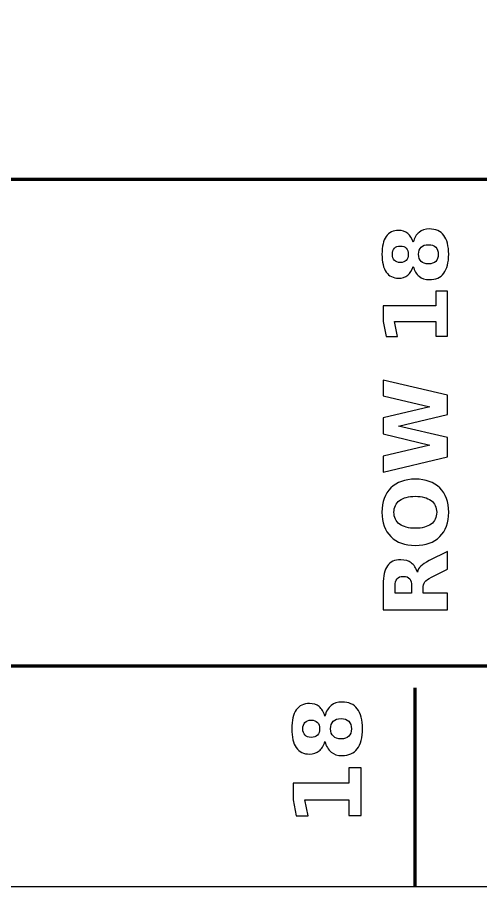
# Model space of a CAD drawing. Header units: centimetres. Extents: x -27.5 to 5.5, y -16.9 to -12.8.
# Drawn here: x -9.709 to -8.659, y -16.85 to -14.883 of the extents above; entities that cross this region are included whole.
import ezdxf

# ---------------------------------------------------------------- set-up
doc = ezdxf.new("R2010")
doc.units = ezdxf.units.CM
doc.header["$MEASUREMENT"] = 0
doc.layers.add('Layer 1', color=7, linetype='Continuous')

msp = doc.modelspace()

# ---------------------------------------------------------------- linework, layer by layer
at = {"layer": 'Layer 1', "color": 7}
msp.add_open_spline([(-27.5, -12.85), (-27.5, -12.85), (5.5, -12.85), (5.5, -12.85), (5.5, -12.85), (5.5, -12.85), (5.5, -16.85), (5.5, -16.85), (5.5, -16.85), (5.5, -16.85), (-27.5, -16.85), (-27.5, -16.85), (-27.5, -16.85), (-27.5, -16.85), (-27.5, -12.85), (-27.5, -12.85)], degree=3, knots=[0, 0, 0, 0, 0.25, 0.25, 0.25, 0.25, 0.5, 0.5, 0.5, 0.5, 0.75, 0.75, 0.75, 0.75, 1, 1, 1, 1], dxfattribs=at)
at = {"layer": 'Layer 1', "color": 250, "lineweight": 100}
msp.add_open_spline([(-26.05684, -16.35), (-26.05684, -16.35), (-26.05684, -15.25), (-26.05684, -15.25), (-26.05684, -15.25), (-26.05684, -15.25), (3.51816, -15.25), (3.51816, -15.25), (3.51816, -15.25), (3.51816, -15.25), (3.51816, -16.35), (3.51816, -16.35), (3.51816, -16.35), (3.51816, -16.35), (-26.05684, -16.35), (-26.05684, -16.35)], degree=3, knots=[0, 0, 0, 0, 0.25, 0.25, 0.25, 0.25, 0.5, 0.5, 0.5, 0.5, 0.75, 0.75, 0.75, 0.75, 1, 1, 1, 1], dxfattribs=at)
at = {"layer": 'Layer 1', "color": 250}
for points, knots in [([(-8.81167, -15.44625), (-8.81434, -15.45509), (-8.81844, -15.46175), (-8.82397, -15.46625), (-8.82397, -15.46625), (-8.82951, -15.47075), (-8.83641, -15.47299), (-8.84467, -15.47299), (-8.84467, -15.47299), (-8.85697, -15.47299), (-8.86637, -15.46839), (-8.87281, -15.45922), (-8.87281, -15.45922), (-8.87924, -15.45005), (-8.88247, -15.43655), (-8.88247, -15.41879), (-8.88247, -15.41879), (-8.88247, -15.40115), (-8.87927, -15.38772), (-8.87284, -15.37855), (-8.87284, -15.37855), (-8.86644, -15.36939), (-8.85704, -15.36479), (-8.84467, -15.36479), (-8.84467, -15.36479), (-8.83641, -15.36479), (-8.82951, -15.36705), (-8.82397, -15.37155), (-8.82397, -15.37155), (-8.81844, -15.37609), (-8.81434, -15.38279), (-8.81167, -15.39162), (-8.81167, -15.39162), (-8.80894, -15.38172), (-8.80451, -15.37425), (-8.79834, -15.36922), (-8.79834, -15.36922), (-8.79221, -15.36419), (-8.78444, -15.36165), (-8.77504, -15.36165), (-8.77504, -15.36165), (-8.76061, -15.36165), (-8.74967, -15.36645), (-8.74231, -15.37605), (-8.74231, -15.37605), (-8.73491, -15.38565), (-8.73121, -15.39992), (-8.73121, -15.41879), (-8.73121, -15.41879), (-8.73121, -15.43775), (-8.73491, -15.45205), (-8.74231, -15.46172), (-8.74231, -15.46172), (-8.74967, -15.47139), (-8.76061, -15.47622), (-8.77504, -15.47622), (-8.77504, -15.47622), (-8.78444, -15.47622), (-8.79221, -15.47369), (-8.79834, -15.46865), (-8.79834, -15.46865), (-8.80451, -15.46362), (-8.80894, -15.45615), (-8.81167, -15.44625)], [0, 0, 0, 0, 0.0625, 0.0625, 0.0625, 0.0625, 0.125, 0.125, 0.125, 0.125, 0.1875, 0.1875, 0.1875, 0.1875, 0.25, 0.25, 0.25, 0.25, 0.3125, 0.3125, 0.3125, 0.3125, 0.375, 0.375, 0.375, 0.375, 0.4375, 0.4375, 0.4375, 0.4375, 0.5, 0.5, 0.5, 0.5, 0.5625, 0.5625, 0.5625, 0.5625, 0.625, 0.625, 0.625, 0.625, 0.6875, 0.6875, 0.6875, 0.6875, 0.75, 0.75, 0.75, 0.75, 0.8125, 0.8125, 0.8125, 0.8125, 0.875, 0.875, 0.875, 0.875, 0.9375, 0.9375, 0.9375, 0.9375, 1, 1, 1, 1]), ([(-8.84087, -15.43745), (-8.83507, -15.43745), (-8.83061, -15.43585), (-8.82751, -15.43262), (-8.82751, -15.43262), (-8.82437, -15.42939), (-8.82281, -15.42479), (-8.82281, -15.41879), (-8.82281, -15.41879), (-8.82281, -15.41292), (-8.82437, -15.40839), (-8.82751, -15.40522), (-8.82751, -15.40522), (-8.83061, -15.40202), (-8.83507, -15.40042), (-8.84087, -15.40042), (-8.84087, -15.40042), (-8.84667, -15.40042), (-8.85111, -15.40202), (-8.85421, -15.40522), (-8.85421, -15.40522), (-8.85731, -15.40839), (-8.85884, -15.41292), (-8.85884, -15.41879), (-8.85884, -15.41879), (-8.85884, -15.42479), (-8.85727, -15.42939), (-8.85414, -15.43262), (-8.85414, -15.43262), (-8.85104, -15.43585), (-8.84661, -15.43745), (-8.84087, -15.43745)], [0, 0, 0, 0, 0.125, 0.125, 0.125, 0.125, 0.25, 0.25, 0.25, 0.25, 0.375, 0.375, 0.375, 0.375, 0.5, 0.5, 0.5, 0.5, 0.625, 0.625, 0.625, 0.625, 0.75, 0.75, 0.75, 0.75, 0.875, 0.875, 0.875, 0.875, 1, 1, 1, 1]), ([(-8.79927, -15.41879), (-8.79927, -15.42582), (-8.79734, -15.43125), (-8.79351, -15.43502), (-8.79351, -15.43502), (-8.78967, -15.43879), (-8.78417, -15.44069), (-8.77701, -15.44069), (-8.77701, -15.44069), (-8.76984, -15.44069), (-8.76437, -15.43879), (-8.76054, -15.43502), (-8.76054, -15.43502), (-8.75674, -15.43125), (-8.75484, -15.42582), (-8.75484, -15.41879), (-8.75484, -15.41879), (-8.75484, -15.41182), (-8.75674, -15.40649), (-8.76054, -15.40275), (-8.76054, -15.40275), (-8.76437, -15.39905), (-8.76984, -15.39719), (-8.77701, -15.39719), (-8.77701, -15.39719), (-8.78424, -15.39719), (-8.78974, -15.39905), (-8.79357, -15.40275), (-8.79357, -15.40275), (-8.79737, -15.40649), (-8.79927, -15.41182), (-8.79927, -15.41879)], [0, 0, 0, 0, 0.125, 0.125, 0.125, 0.125, 0.25, 0.25, 0.25, 0.25, 0.375, 0.375, 0.375, 0.375, 0.5, 0.5, 0.5, 0.5, 0.625, 0.625, 0.625, 0.625, 0.75, 0.75, 0.75, 0.75, 0.875, 0.875, 0.875, 0.875, 1, 1, 1, 1]), ([(-8.76001, -15.60416), (-8.76001, -15.60416), (-8.76001, -15.57096), (-8.76001, -15.57096), (-8.76001, -15.57096), (-8.76001, -15.57096), (-8.85424, -15.57096), (-8.85424, -15.57096), (-8.85424, -15.57096), (-8.85424, -15.57096), (-8.84721, -15.60502), (-8.84721, -15.60502), (-8.84721, -15.60502), (-8.84721, -15.60502), (-8.87281, -15.60502), (-8.87281, -15.60502), (-8.87281, -15.60502), (-8.87281, -15.60502), (-8.87984, -15.57116), (-8.87984, -15.57116), (-8.87984, -15.57116), (-8.87984, -15.57116), (-8.87984, -15.53542), (-8.87984, -15.53542), (-8.87984, -15.53542), (-8.87984, -15.53542), (-8.76001, -15.53542), (-8.76001, -15.53542), (-8.76001, -15.53542), (-8.76001, -15.53542), (-8.76001, -15.50222), (-8.76001, -15.50222), (-8.76001, -15.50222), (-8.76001, -15.50222), (-8.73404, -15.50222), (-8.73404, -15.50222), (-8.73404, -15.50222), (-8.73404, -15.50222), (-8.73404, -15.60416), (-8.73404, -15.60416), (-8.73404, -15.60416), (-8.73404, -15.60416), (-8.76001, -15.60416), (-8.76001, -15.60416)], [0, 0, 0, 0, 0.0909091, 0.0909091, 0.0909091, 0.0909091, 0.1818182, 0.1818182, 0.1818182, 0.1818182, 0.2727273, 0.2727273, 0.2727273, 0.2727273, 0.3636364, 0.3636364, 0.3636364, 0.3636364, 0.4545455, 0.4545455, 0.4545455, 0.4545455, 0.5454545, 0.5454545, 0.5454545, 0.5454545, 0.6363636, 0.6363636, 0.6363636, 0.6363636, 0.7272727, 0.7272727, 0.7272727, 0.7272727, 0.8181818, 0.8181818, 0.8181818, 0.8181818, 0.9090909, 0.9090909, 0.9090909, 0.9090909, 1, 1, 1, 1]), ([(-8.87984, -15.91185), (-8.87984, -15.91185), (-8.87984, -15.87582), (-8.87984, -15.87582), (-8.87984, -15.87582), (-8.87984, -15.87582), (-8.77387, -15.85062), (-8.77387, -15.85062), (-8.77387, -15.85062), (-8.77387, -15.85062), (-8.87984, -15.82562), (-8.87984, -15.82562), (-8.87984, -15.82562), (-8.87984, -15.82562), (-8.87984, -15.78939), (-8.87984, -15.78939), (-8.87984, -15.78939), (-8.87984, -15.78939), (-8.77387, -15.76439), (-8.77387, -15.76439), (-8.77387, -15.76439), (-8.77387, -15.76439), (-8.87984, -15.73919), (-8.87984, -15.73919), (-8.87984, -15.73919), (-8.87984, -15.73919), (-8.87984, -15.70345), (-8.87984, -15.70345), (-8.87984, -15.70345), (-8.87984, -15.70345), (-8.73404, -15.73782), (-8.73404, -15.73782), (-8.73404, -15.73782), (-8.73404, -15.73782), (-8.73404, -15.78119), (-8.73404, -15.78119), (-8.73404, -15.78119), (-8.73404, -15.78119), (-8.84487, -15.80765), (-8.84487, -15.80765), (-8.84487, -15.80765), (-8.84487, -15.80765), (-8.73404, -15.83382), (-8.73404, -15.83382), (-8.73404, -15.83382), (-8.73404, -15.83382), (-8.73404, -15.87719), (-8.73404, -15.87719), (-8.73404, -15.87719), (-8.73404, -15.87719), (-8.87984, -15.91185), (-8.87984, -15.91185)], [0, 0, 0, 0, 0.0769231, 0.0769231, 0.0769231, 0.0769231, 0.1538462, 0.1538462, 0.1538462, 0.1538462, 0.2307692, 0.2307692, 0.2307692, 0.2307692, 0.3076923, 0.3076923, 0.3076923, 0.3076923, 0.3846154, 0.3846154, 0.3846154, 0.3846154, 0.4615385, 0.4615385, 0.4615385, 0.4615385, 0.5384615, 0.5384615, 0.5384615, 0.5384615, 0.6153846, 0.6153846, 0.6153846, 0.6153846, 0.6923077, 0.6923077, 0.6923077, 0.6923077, 0.7692308, 0.7692308, 0.7692308, 0.7692308, 0.8461538, 0.8461538, 0.8461538, 0.8461538, 0.9230769, 0.9230769, 0.9230769, 0.9230769, 1, 1, 1, 1]), ([(-8.88247, -16.00288), (-8.88247, -15.97945), (-8.87577, -15.96108), (-8.86234, -15.94782), (-8.86234, -15.94782), (-8.84894, -15.93452), (-8.83041, -15.92788), (-8.80681, -15.92788), (-8.80681, -15.92788), (-8.78324, -15.92788), (-8.76474, -15.93452), (-8.75134, -15.94782), (-8.75134, -15.94782), (-8.73791, -15.96108), (-8.73121, -15.97945), (-8.73121, -16.00288), (-8.73121, -16.00288), (-8.73121, -16.02625), (-8.73791, -16.04458), (-8.75134, -16.05792), (-8.75134, -16.05792), (-8.76474, -16.07122), (-8.78324, -16.07788), (-8.80681, -16.07788), (-8.80681, -16.07788), (-8.83041, -16.07788), (-8.84894, -16.07122), (-8.86234, -16.05792), (-8.86234, -16.05792), (-8.87577, -16.04458), (-8.88247, -16.02625), (-8.88247, -16.00288)], [0, 0, 0, 0, 0.125, 0.125, 0.125, 0.125, 0.25, 0.25, 0.25, 0.25, 0.375, 0.375, 0.375, 0.375, 0.5, 0.5, 0.5, 0.5, 0.625, 0.625, 0.625, 0.625, 0.75, 0.75, 0.75, 0.75, 0.875, 0.875, 0.875, 0.875, 1, 1, 1, 1]), ([(-8.85524, -16.00288), (-8.85524, -16.01435), (-8.85101, -16.02322), (-8.84254, -16.02955), (-8.84254, -16.02955), (-8.83407, -16.03585), (-8.82217, -16.03902), (-8.80681, -16.03902), (-8.80681, -16.03902), (-8.79147, -16.03902), (-8.77961, -16.03585), (-8.77114, -16.02955), (-8.77114, -16.02955), (-8.76267, -16.02322), (-8.75844, -16.01435), (-8.75844, -16.00288), (-8.75844, -16.00288), (-8.75844, -15.99135), (-8.76267, -15.98245), (-8.77114, -15.97612), (-8.77114, -15.97612), (-8.77961, -15.96982), (-8.79147, -15.96665), (-8.80681, -15.96665), (-8.80681, -15.96665), (-8.82217, -15.96665), (-8.83407, -15.96982), (-8.84254, -15.97612), (-8.84254, -15.97612), (-8.85101, -15.98245), (-8.85524, -15.99135), (-8.85524, -16.00288)], [0, 0, 0, 0, 0.125, 0.125, 0.125, 0.125, 0.25, 0.25, 0.25, 0.25, 0.375, 0.375, 0.375, 0.375, 0.5, 0.5, 0.5, 0.5, 0.625, 0.625, 0.625, 0.625, 0.75, 0.75, 0.75, 0.75, 0.875, 0.875, 0.875, 0.875, 1, 1, 1, 1]), ([(-8.78921, -16.18588), (-8.78921, -16.18588), (-8.73404, -16.18588), (-8.73404, -16.18588), (-8.73404, -16.18588), (-8.73404, -16.18588), (-8.73404, -16.22348), (-8.73404, -16.22348), (-8.73404, -16.22348), (-8.73404, -16.22348), (-8.87984, -16.22348), (-8.87984, -16.22348), (-8.87984, -16.22348), (-8.87984, -16.22348), (-8.87984, -16.16605), (-8.87984, -16.16605), (-8.87984, -16.16605), (-8.87984, -16.14685), (-8.87661, -16.13275), (-8.87017, -16.12382), (-8.87017, -16.12382), (-8.86374, -16.11485), (-8.85354, -16.11038), (-8.83961, -16.11038), (-8.83961, -16.11038), (-8.82997, -16.11038), (-8.82204, -16.11272), (-8.81587, -16.11735), (-8.81587, -16.11735), (-8.80967, -16.12202), (-8.80511, -16.12905), (-8.80217, -16.13842), (-8.80217, -16.13842), (-8.80101, -16.13328), (-8.79837, -16.12865), (-8.79424, -16.12458), (-8.79424, -16.12458), (-8.79011, -16.12052), (-8.78384, -16.11642), (-8.77544, -16.11225), (-8.77544, -16.11225), (-8.77544, -16.11225), (-8.73404, -16.09182), (-8.73404, -16.09182), (-8.73404, -16.09182), (-8.73404, -16.09182), (-8.73404, -16.13188), (-8.73404, -16.13188), (-8.73404, -16.13188), (-8.73404, -16.13188), (-8.77027, -16.14965), (-8.77027, -16.14965), (-8.77027, -16.14965), (-8.77754, -16.15322), (-8.78254, -16.15685), (-8.78521, -16.16055), (-8.78521, -16.16055), (-8.78787, -16.16422), (-8.78921, -16.16912), (-8.78921, -16.17525), (-8.78921, -16.17525), (-8.78921, -16.17525), (-8.78921, -16.18588), (-8.78921, -16.18588)], [0, 0, 0, 0, 0.0625, 0.0625, 0.0625, 0.0625, 0.125, 0.125, 0.125, 0.125, 0.1875, 0.1875, 0.1875, 0.1875, 0.25, 0.25, 0.25, 0.25, 0.3125, 0.3125, 0.3125, 0.3125, 0.375, 0.375, 0.375, 0.375, 0.4375, 0.4375, 0.4375, 0.4375, 0.5, 0.5, 0.5, 0.5, 0.5625, 0.5625, 0.5625, 0.5625, 0.625, 0.625, 0.625, 0.625, 0.6875, 0.6875, 0.6875, 0.6875, 0.75, 0.75, 0.75, 0.75, 0.8125, 0.8125, 0.8125, 0.8125, 0.875, 0.875, 0.875, 0.875, 0.9375, 0.9375, 0.9375, 0.9375, 1, 1, 1, 1]), ([(-8.81517, -16.17005), (-8.81517, -16.16218), (-8.81664, -16.15652), (-8.81957, -16.15312), (-8.81957, -16.15312), (-8.82251, -16.14968), (-8.82734, -16.14798), (-8.83404, -16.14798), (-8.83404, -16.14798), (-8.84067, -16.14798), (-8.84544, -16.14968), (-8.84831, -16.15312), (-8.84831, -16.15312), (-8.85117, -16.15652), (-8.85261, -16.16218), (-8.85261, -16.17005), (-8.85261, -16.17005), (-8.85261, -16.17005), (-8.85261, -16.18588), (-8.85261, -16.18588), (-8.85261, -16.18588), (-8.85261, -16.18588), (-8.81517, -16.18588), (-8.81517, -16.18588), (-8.81517, -16.18588), (-8.81517, -16.18588), (-8.81517, -16.17005), (-8.81517, -16.17005)], [0, 0, 0, 0, 0.1428571, 0.1428571, 0.1428571, 0.1428571, 0.2857143, 0.2857143, 0.2857143, 0.2857143, 0.4285714, 0.4285714, 0.4285714, 0.4285714, 0.5714286, 0.5714286, 0.5714286, 0.5714286, 0.7142857, 0.7142857, 0.7142857, 0.7142857, 0.8571429, 0.8571429, 0.8571429, 0.8571429, 1, 1, 1, 1]), ([(-9.01186, -16.52172), (-9.01469, -16.53107), (-9.01902, -16.53813), (-9.02488, -16.54289), (-9.02488, -16.54289), (-9.03074, -16.54765), (-9.03804, -16.55002), (-9.04679, -16.55002), (-9.04679, -16.55002), (-9.05981, -16.55002), (-9.06975, -16.54515), (-9.07656, -16.53545), (-9.07656, -16.53545), (-9.08337, -16.52574), (-9.08679, -16.51146), (-9.08679, -16.49265), (-9.08679, -16.49265), (-9.08679, -16.47399), (-9.08341, -16.45977), (-9.0766, -16.45007), (-9.0766, -16.45007), (-9.06983, -16.44037), (-9.05988, -16.4355), (-9.04679, -16.4355), (-9.04679, -16.4355), (-9.03804, -16.4355), (-9.03074, -16.4379), (-9.02488, -16.44266), (-9.02488, -16.44266), (-9.01902, -16.44746), (-9.01469, -16.45455), (-9.01186, -16.4639), (-9.01186, -16.4639), (-9.00897, -16.45342), (-9.00428, -16.44552), (-8.99775, -16.44019), (-8.99775, -16.44019), (-8.99126, -16.43487), (-8.98304, -16.43219), (-8.97309, -16.43219), (-8.97309, -16.43219), (-8.95782, -16.43219), (-8.94625, -16.43727), (-8.93845, -16.44743), (-8.93845, -16.44743), (-8.93062, -16.45759), (-8.9267, -16.47269), (-8.9267, -16.49265), (-8.9267, -16.49265), (-8.9267, -16.51273), (-8.93062, -16.52786), (-8.93845, -16.53809), (-8.93845, -16.53809), (-8.94625, -16.54832), (-8.95782, -16.55344), (-8.97309, -16.55344), (-8.97309, -16.55344), (-8.98304, -16.55344), (-8.99126, -16.55076), (-8.99775, -16.54543), (-8.99775, -16.54543), (-9.00428, -16.5401), (-9.00897, -16.5322), (-9.01186, -16.52172)], [0, 0, 0, 0, 0.0625, 0.0625, 0.0625, 0.0625, 0.125, 0.125, 0.125, 0.125, 0.1875, 0.1875, 0.1875, 0.1875, 0.25, 0.25, 0.25, 0.25, 0.3125, 0.3125, 0.3125, 0.3125, 0.375, 0.375, 0.375, 0.375, 0.4375, 0.4375, 0.4375, 0.4375, 0.5, 0.5, 0.5, 0.5, 0.5625, 0.5625, 0.5625, 0.5625, 0.625, 0.625, 0.625, 0.625, 0.6875, 0.6875, 0.6875, 0.6875, 0.75, 0.75, 0.75, 0.75, 0.8125, 0.8125, 0.8125, 0.8125, 0.875, 0.875, 0.875, 0.875, 0.9375, 0.9375, 0.9375, 0.9375, 1, 1, 1, 1]), ([(-9.04277, -16.51241), (-9.03663, -16.51241), (-9.0319, -16.51072), (-9.02862, -16.50729), (-9.02862, -16.50729), (-9.0253, -16.50387), (-9.02365, -16.499), (-9.02365, -16.49265), (-9.02365, -16.49265), (-9.02365, -16.48644), (-9.0253, -16.48165), (-9.02862, -16.4783), (-9.02862, -16.4783), (-9.0319, -16.47491), (-9.03663, -16.47322), (-9.04277, -16.47322), (-9.04277, -16.47322), (-9.04891, -16.47322), (-9.0536, -16.47491), (-9.05688, -16.4783), (-9.05688, -16.4783), (-9.06016, -16.48165), (-9.06178, -16.48644), (-9.06178, -16.49265), (-9.06178, -16.49265), (-9.06178, -16.499), (-9.06012, -16.50387), (-9.05681, -16.50729), (-9.05681, -16.50729), (-9.05353, -16.51072), (-9.04883, -16.51241), (-9.04277, -16.51241)], [0, 0, 0, 0, 0.125, 0.125, 0.125, 0.125, 0.25, 0.25, 0.25, 0.25, 0.375, 0.375, 0.375, 0.375, 0.5, 0.5, 0.5, 0.5, 0.625, 0.625, 0.625, 0.625, 0.75, 0.75, 0.75, 0.75, 0.875, 0.875, 0.875, 0.875, 1, 1, 1, 1]), ([(-8.99874, -16.49265), (-8.99874, -16.5001), (-8.99669, -16.50585), (-8.99264, -16.50983), (-8.99264, -16.50983), (-8.98858, -16.51382), (-8.98276, -16.51583), (-8.97517, -16.51583), (-8.97517, -16.51583), (-8.96759, -16.51583), (-8.9618, -16.51382), (-8.95775, -16.50983), (-8.95775, -16.50983), (-8.95372, -16.50585), (-8.95171, -16.5001), (-8.95171, -16.49265), (-8.95171, -16.49265), (-8.95171, -16.48528), (-8.95372, -16.47964), (-8.95775, -16.47568), (-8.95775, -16.47568), (-8.9618, -16.47177), (-8.96759, -16.46979), (-8.97517, -16.46979), (-8.97517, -16.46979), (-8.98283, -16.46979), (-8.98865, -16.47177), (-8.99271, -16.47568), (-8.99271, -16.47568), (-8.99673, -16.47964), (-8.99874, -16.48528), (-8.99874, -16.49265)], [0, 0, 0, 0, 0.125, 0.125, 0.125, 0.125, 0.25, 0.25, 0.25, 0.25, 0.375, 0.375, 0.375, 0.375, 0.5, 0.5, 0.5, 0.5, 0.625, 0.625, 0.625, 0.625, 0.75, 0.75, 0.75, 0.75, 0.875, 0.875, 0.875, 0.875, 1, 1, 1, 1]), ([(-8.95718, -16.68884), (-8.95718, -16.68884), (-8.95718, -16.6537), (-8.95718, -16.6537), (-8.95718, -16.6537), (-8.95718, -16.6537), (-9.05691, -16.6537), (-9.05691, -16.6537), (-9.05691, -16.6537), (-9.05691, -16.6537), (-9.04947, -16.68976), (-9.04947, -16.68976), (-9.04947, -16.68976), (-9.04947, -16.68976), (-9.07656, -16.68976), (-9.07656, -16.68976), (-9.07656, -16.68976), (-9.07656, -16.68976), (-9.08401, -16.65391), (-9.08401, -16.65391), (-9.08401, -16.65391), (-9.08401, -16.65391), (-9.08401, -16.6161), (-9.08401, -16.6161), (-9.08401, -16.6161), (-9.08401, -16.6161), (-8.95718, -16.6161), (-8.95718, -16.6161), (-8.95718, -16.6161), (-8.95718, -16.6161), (-8.95718, -16.58096), (-8.95718, -16.58096), (-8.95718, -16.58096), (-8.95718, -16.58096), (-8.9297, -16.58096), (-8.9297, -16.58096), (-8.9297, -16.58096), (-8.9297, -16.58096), (-8.9297, -16.68884), (-8.9297, -16.68884), (-8.9297, -16.68884), (-8.9297, -16.68884), (-8.95718, -16.68884), (-8.95718, -16.68884)], [0, 0, 0, 0, 0.0909091, 0.0909091, 0.0909091, 0.0909091, 0.1818182, 0.1818182, 0.1818182, 0.1818182, 0.2727273, 0.2727273, 0.2727273, 0.2727273, 0.3636364, 0.3636364, 0.3636364, 0.3636364, 0.4545455, 0.4545455, 0.4545455, 0.4545455, 0.5454545, 0.5454545, 0.5454545, 0.5454545, 0.6363636, 0.6363636, 0.6363636, 0.6363636, 0.7272727, 0.7272727, 0.7272727, 0.7272727, 0.8181818, 0.8181818, 0.8181818, 0.8181818, 0.9090909, 0.9090909, 0.9090909, 0.9090909, 1, 1, 1, 1])]:
    msp.add_open_spline(points, degree=3, knots=knots, dxfattribs=at)
at = {"layer": 'Layer 1', "color": 250, "lineweight": 106}
msp.add_open_spline([(-8.80684, -16.85), (-8.80684, -16.85), (-8.80686, -16.40001), (-8.80686, -16.40001)], degree=3, dxfattribs=at)

doc.saveas('drawing.dxf')
